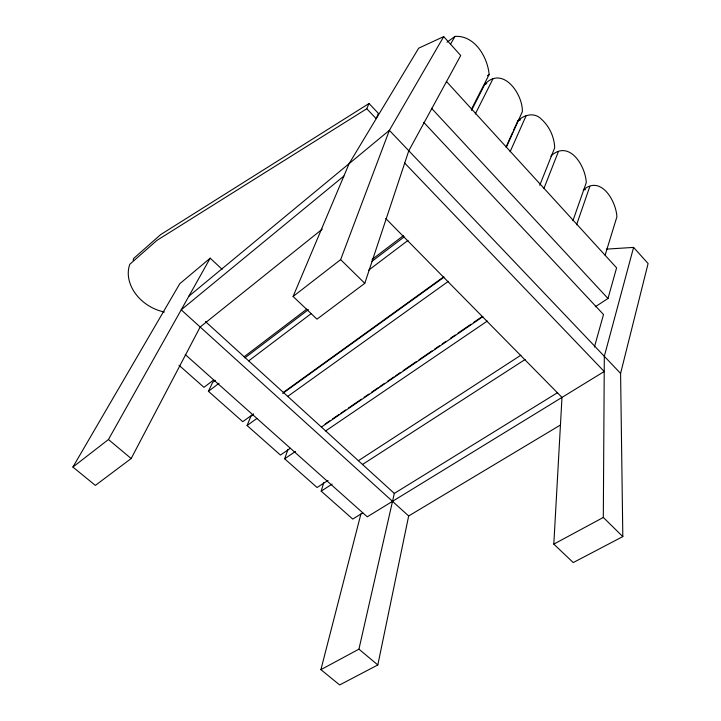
<?xml version="1.0" encoding="UTF-8"?>
<svg xmlns="http://www.w3.org/2000/svg" width="721" height="721" viewBox="0 0 721 721"><rect width="100%" height="100%" fill="white"/><g stroke="black" fill="none" stroke-linecap="round" stroke-linejoin="round"><path stroke-width="1.08" d="M385.735 218.481L561.983 397.406L553.818 544.121L573.24 562.569L622.818 536.595L603.315 517.453L604.315 356.3L633.588 247.393L606.361 249.142M360.888 514.037L320.908 669.647L339.645 684.95L377.813 664.951L408.663 515.975L560.172 425.174M320.908 669.647L358.932 649.152L394.315 493.407L557.639 392.603M622.818 536.595L620.592 373.415L648.098 263.535L633.588 247.393M594.419 347.017L603.513 314.527L423.723 122.345M595.231 306.795L608.001 298.494L616.59 267.833L446.362 81.401M362.744 512.883L352.722 519.066L321.178 491.136L323.783 482.61M605.117 255.144L616.897 216.85C616.23 201.366 600.972 174.509 583.19 190.02M364.781 283.317L408.798 150.752L460.71 55.526L443.703 36.609L418.676 48.181L349.126 163.631L293.096 296.466L316.988 319.16L364.781 283.317L340.645 259.623L389.376 130.339L443.703 36.609M576.584 224.763L589.787 186.55M572.907 220.734L586.272 182.62C585.632 166.1 569.22 138.946 550.853 156.051M328.028 480.402L317.078 487.504L284.651 458.79L287.994 449.399M543.976 188.343L558.306 151.816M539.777 185.252L554.692 147.778C554.314 137.017 549.465 126.418 541.444 119.208C534.64 112.061 524.257 114.495 517.813 120.894L513.658 130.104M290.383 448.255L280.433 455.059L247.078 425.525L250.863 416.341L253.594 414.377M366.764 108.745L369.017 103.509L378.381 113.368L376.218 118.668L366.764 108.745L156.79 240.49L129.789 264.301A39.123 30.832 29.6 0 0 164.397 312.031M510.126 151.725L526.087 115.82M506.277 146.48L512.739 132.15M506.232 147.472L522.365 111.665C522.995 94.208 502.843 65.178 484.827 84.24L471.552 110.34M253.504 413.935L242.743 421.686L208.423 391.296L212.668 382.355L215.354 380.309M475.283 114.035L492.966 78.823M471.273 109.655L489.144 74.551C487.621 57.121 474.706 35.086 454.996 36.401L447.011 42.215M222.122 269.312L210.199 258.172L179.754 283.75L72.902 467.055L95.361 485.395L131.168 458.529L200.159 327.01L322.296 229.116M72.902 467.055L108.447 439.513L210.199 258.172M450.526 44.179L454.996 36.401M188.848 296.232L389.376 130.339L620.592 373.415M343.908 176.023L181.214 309.832L408.663 515.975M293.096 296.466L340.645 259.623M213.722 379.922L203.962 387.348L179.015 365.259M244.167 356.76L306.785 309.129M372.09 259.452L403.4 235.641M244.888 357.877L308.417 309.624M371.946 261.363L404.157 236.894M208.423 391.296L219.085 383.239M248.682 360.87L311.355 313.482M368.665 270.159L408.059 240.372M283.344 392.422L443.812 276.774M282.713 393.396L443.812 277.351M247.078 425.525L256.946 418.45M287.724 396.406L448.327 281.361M325.162 423.975L329.803 420.803M332.588 418.892L339.095 414.449M340.952 413.178L345.602 409.997M348.387 408.086L361.392 399.191M364.177 397.289L368.828 394.108M371.612 392.206L378.119 387.754M379.976 386.483L384.617 383.311M387.411 381.4L393.909 376.957M395.766 375.677L400.416 372.505M403.201 370.594L416.215 361.699M419 359.797L432.005 350.902M434.79 348.991L439.44 345.819M442.225 343.908L445.939 341.366M450.589 338.185L455.23 335.013M458.024 333.102L471.029 324.207M473.814 322.305L482.178 316.582M321.404 427.048L482.944 316.609M284.651 458.79L295.52 451.409M325.658 430.924L487.324 321.052M487.342 75.768L489.144 74.551M358.373 460.701L520.859 355.21M321.178 491.136L332.138 484.07M362.51 464.459L525.104 359.509M369.017 103.509L160.594 234.658L133.745 258.379A38.799 30.706 29.8 0 0 133.133 260.308M553.818 544.121L603.315 517.453M517.813 120.894L520.508 119.839M484.827 84.24L486.729 83.618M583.713 189.857L585.515 189.65M108.447 439.513L131.168 458.529M358.932 649.152L377.813 664.951M185.261 354.561L367.277 516.813L604.216 371.513L404.706 163.072M205.458 321.53L394.315 493.407M431.509 108.258L608.001 298.494"/></g></svg>
